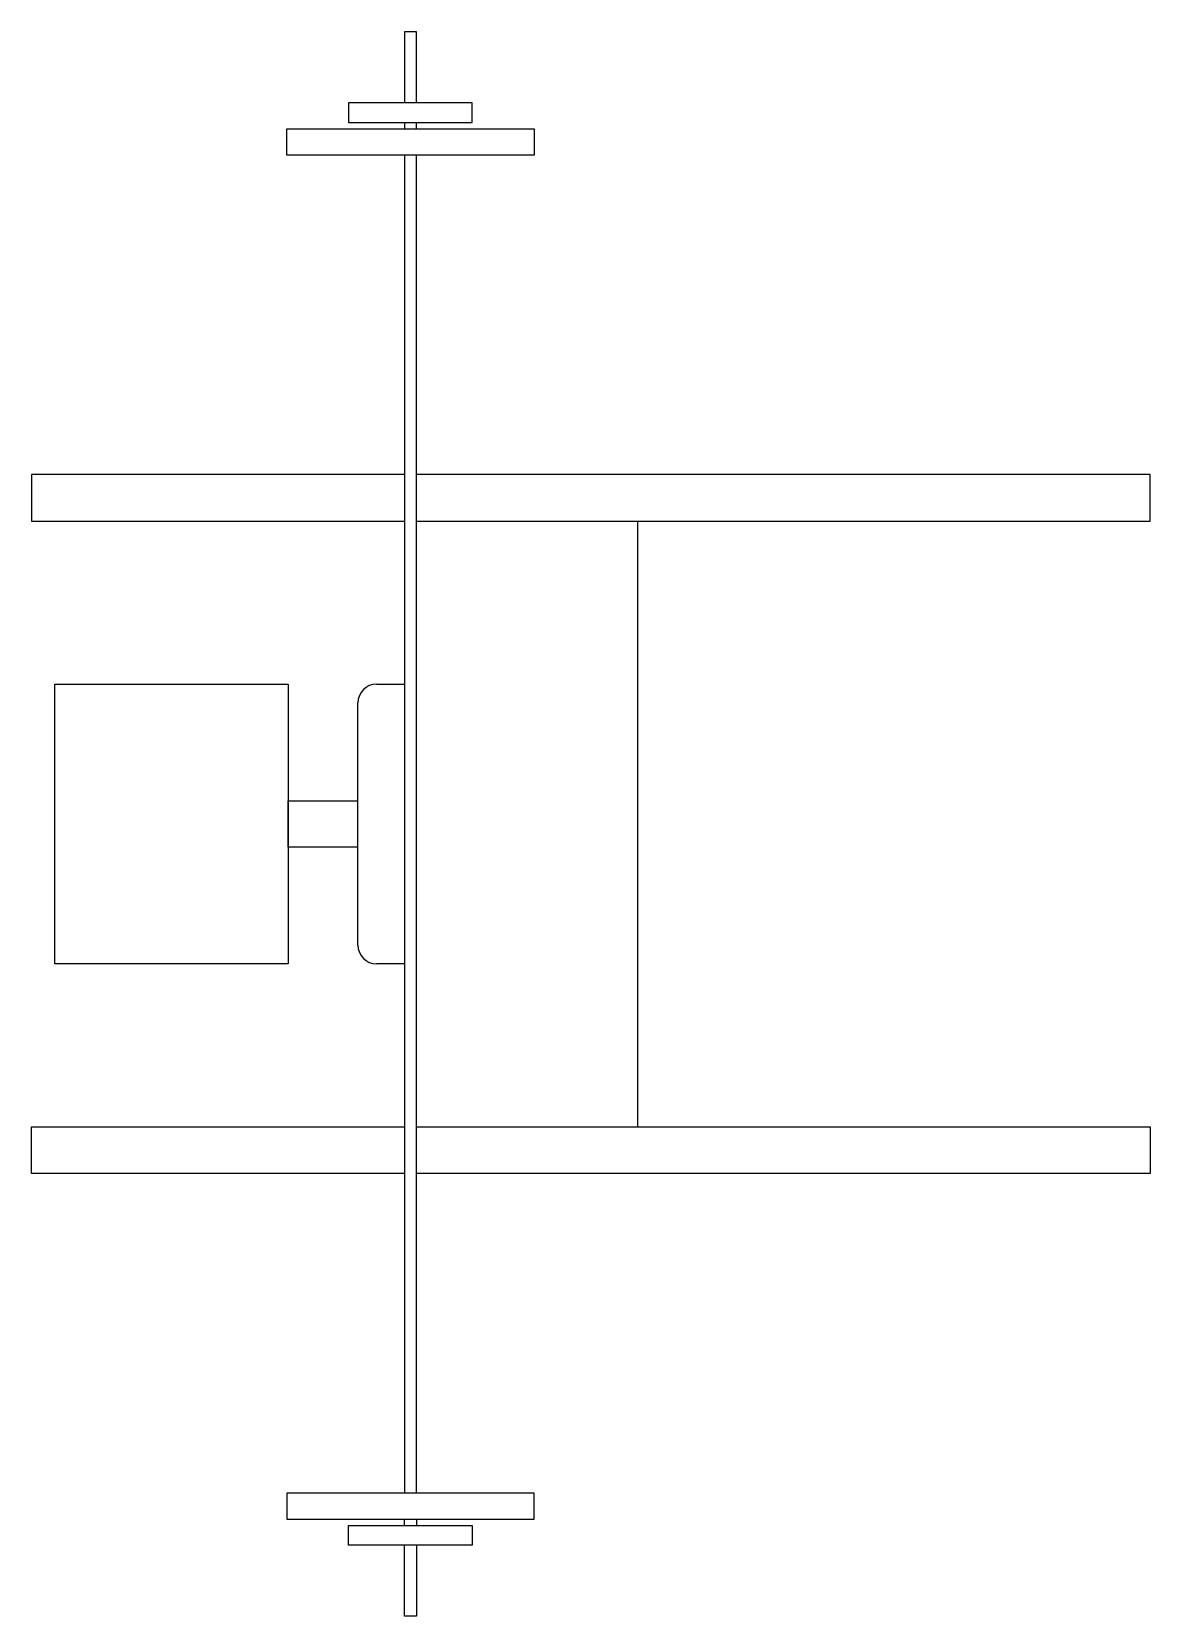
# Model space of a CAD drawing. Header units: millimetres. Extents: x 1381.25 to 1382.45, y 2685.19 to 2686.89.
import ezdxf

# ---------------------------------------------------------------- set-up
doc = ezdxf.new("R2010")
doc.units = ezdxf.units.MM
doc.header["$LTSCALE"] = 10
doc.layers.add('Equipam_fitness', color=1, linetype='Continuous')

msp = doc.modelspace()

# ---------------------------------------------------------------- linework, layer by layer
at = {"layer": 'Equipam_fitness'}
for p, q in [((1381.667, 2686.8902), (1381.6543, 2686.8902)), ((1381.6543, 2686.8902), (1381.6543, 2686.8138)), ((1381.667, 2686.8138), (1381.667, 2686.8902)), ((1381.727, 2686.8138), (1381.5943, 2686.8138)), ((1381.5943, 2686.8138), (1381.5943, 2686.7929)), ((1381.727, 2686.7929), (1381.727, 2686.8138)), ((1381.528, 2686.7859), (1381.7934, 2686.7859)), ((1381.528, 2686.7579), (1381.528, 2686.7859)), ((1381.5943, 2686.7929), (1381.727, 2686.7929)), ((1381.6543, 2686.7929), (1381.6543, 2686.7859)), ((1381.667, 2686.7859), (1381.667, 2686.7929)), ((1381.7934, 2686.7859), (1381.7934, 2686.7579)), ((1381.7934, 2686.7579), (1381.528, 2686.7579)), ((1381.6543, 2686.7579), (1381.6543, 2685.3225)), ((1381.667, 2685.3225), (1381.667, 2686.7579)), ((1381.2543, 2686.4152), (1381.2543, 2686.3652)), ((1381.6543, 2686.4152), (1381.2543, 2686.4152)), ((1382.3543, 2686.4152), (1381.667, 2686.4152)), ((1382.4543, 2686.4152), (1382.3543, 2686.4152)), ((1382.4543, 2686.3652), (1382.4543, 2686.4152)), ((1381.2543, 2686.3652), (1381.6543, 2686.3652)), ((1381.667, 2686.3652), (1382.3543, 2686.3652)), ((1381.9043, 2686.3652), (1381.9043, 2685.7152)), ((1382.3543, 2686.3652), (1382.4543, 2686.3652)), ((1381.2793, 2686.1902), (1381.5293, 2686.1902)), ((1381.2793, 2685.8902), (1381.2793, 2686.1902)), ((1381.5293, 2686.1902), (1381.5293, 2685.8902)), ((1381.6243, 2686.1902), (1381.6543, 2686.1902)), ((1381.6043, 2685.9102), (1381.6043, 2686.1702)), ((1381.5293, 2686.0652), (1381.6043, 2686.0652)), ((1381.5293, 2686.0152), (1381.5293, 2686.0652)), ((1381.6043, 2686.0152), (1381.5293, 2686.0152)), ((1381.5293, 2685.8902), (1381.2793, 2685.8902)), ((1381.6543, 2685.8902), (1381.6243, 2685.8902)), ((1381.2543, 2685.7152), (1381.6543, 2685.7152)), ((1381.2543, 2685.6652), (1381.2543, 2685.7152)), ((1381.667, 2685.7152), (1382.3543, 2685.7152)), ((1382.3543, 2685.7152), (1382.4543, 2685.7152)), ((1382.4543, 2685.7152), (1382.4543, 2685.6652)), ((1381.6543, 2685.6652), (1381.2543, 2685.6652)), ((1382.3543, 2685.6652), (1381.667, 2685.6652)), ((1382.4543, 2685.6652), (1382.3543, 2685.6652)), ((1381.7934, 2685.3225), (1381.528, 2685.3225)), ((1381.528, 2685.3225), (1381.528, 2685.2946)), ((1381.7934, 2685.2946), (1381.7934, 2685.3225)), ((1381.528, 2685.2946), (1381.7934, 2685.2946)), ((1381.5943, 2685.2876), (1381.727, 2685.2876)), ((1381.5943, 2685.2666), (1381.5943, 2685.2876)), ((1381.6543, 2685.2876), (1381.6543, 2685.2946)), ((1381.667, 2685.2946), (1381.667, 2685.2876)), ((1381.727, 2685.2876), (1381.727, 2685.2666)), ((1381.727, 2685.2666), (1381.5943, 2685.2666)), ((1381.6543, 2685.1902), (1381.6543, 2685.2666)), ((1381.667, 2685.2666), (1381.667, 2685.1902)), ((1381.667, 2685.1902), (1381.6543, 2685.1902))]:
    msp.add_line(p, q, dxfattribs=at)
for centre, start, end in [((1381.6243, 2686.1702), 90, 180), ((1381.6243, 2685.9102), 180, 270)]:
    msp.add_arc(centre, 0.02, start, end, dxfattribs=at)

doc.saveas('drawing.dxf')
